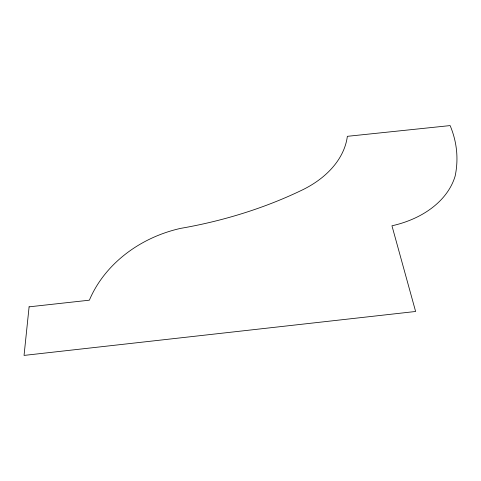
<?xml version="1.0" encoding="UTF-8"?>
<svg xmlns="http://www.w3.org/2000/svg" width="481" height="481" viewBox="0 0 481 481"><rect width="100%" height="100%" fill="white"/><g stroke="black" fill="none" stroke-linecap="round" stroke-linejoin="round"><path stroke-width="0.72" d="M29.1 306.836L24.05 355.411L415.62 311.484L391.955 225.793A97.829 69.871 3.4 0 0 455.158 176.01A161.093 115.518 -1.1 0 0 450.12 125.589L347.354 136.321A98.791 68.981 -4.2 0 1 302.988 189.634A298.929 180.038 -8.5 0 1 180.652 228.367A122.072 103.379 -13 0 0 89.37 300.192L29.1 306.836"/></g></svg>
